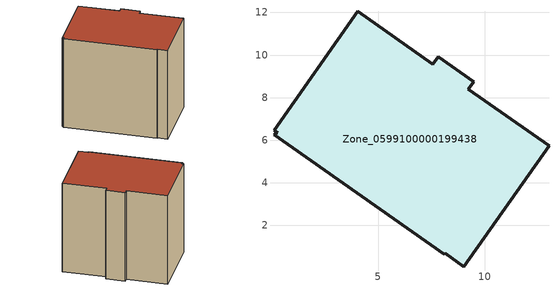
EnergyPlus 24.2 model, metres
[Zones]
Zone_0599100000199438
 floor ground (C_G): 0.27,6.35 0.1,6.47 4.03,12.05 7.57,9.56 7.82,9.93 9.5,8.74 9.24,8.39 13.03,5.73 9.03,0.05 8.14,0.69 8.1,0.62 0.12,6.25 0.18,6.34 z0
 wall outside (C_F): 9.5,8.74 7.82,9.93 7.57,9.56 4.03,12.05 0.1,6.47 0.27,6.35 0.18,6.34 0.12,6.25 8.1,0.62 8.14,0.69 9.03,0.05 13.03,5.73 9.24,8.39 9.5,8.74 z0:10.19
 roof outside (C_R): 0.27,6.35 0.18,6.34 0.12,6.25 8.1,0.62 8.14,0.69 9.03,0.05 13.03,5.73 9.24,8.39 9.5,8.74 7.82,9.93 7.57,9.56 4.03,12.05 0.1,6.47 z10.19
[BUILDING]
Pand.0599100000199438: North Axis=0; Terrain=City; Loads Convergence Tolerance Value=0.04; Temperature Convergence Tolerance Value=0.4; Solar Distribution=FullExterior; Maximum Number of Warmup Days=25; Minimum Number of Warmup Days=1
[Site:Location]
Rotterdam.The.Hague.AP_ZH_NLD Design_Conditions: Latitude=51.96; Longitude=4.45; Time Zone=1; Elevation=-4.5
[SITE:GROUNDTEMPERATURE:BUILDINGSURFACE]
18, 18, 18, 18, 18, 18, 18, 18, 18, 18, 18, 18
[MATERIAL] Thermal Absorptance=0.9; Solar Absorptance=0.7; Visible Absorptance=0.7
Name | Roughness | Thickness | Conductivity | Density | Specific Heat
G.D.1965 | MediumSmooth | 0.15 | 1 | 540 | 1210
F.D.1965 | Rough | 0.3 | 0.857143 | 1920 | 840
R.D.1965 | MediumRough | 0.2 | 0.08 | 1500 | 1000
[CONSTRUCTION]
C_G: G.D.1965
C_F: F.D.1965
C_R: R.D.1965
[ZONE]
Zone_0599100000199438: Type=1; Multiplier=1; Ceiling Height=Autocalculate; Volume=Autocalculate; Floor Area=autocalculate; Part of Total Floor Area=Yes
[ZONEINFILTRATION:DESIGNFLOWRATE]
Infil_Zone_0599100000199438: Zone or ZoneList or Space or SpaceList=Zone_0599100000199438; Schedule=AlwaysOn; Design Flow Rate Calculation Method=Flow/Area; Flow Rate per Floor Area=0.0042; Constant Term Coefficient=1; Temperature Term Coefficient=0; Velocity Term Coefficient=0; Velocity Squared Term Coefficient=0
[HVACTEMPLATE:ZONE:IDEALLOADSAIRSYSTEM]
Zone_0599100000199438: Maximum Heating Supply Air Temperature=50; Minimum Cooling Supply Air Temperature=13; Maximum Heating Supply Air Humidity Ratio=0.0156; Minimum Cooling Supply Air Humidity Ratio=0.0077; Heating Limit=NoLimit; Cooling Limit=NoLimit; Dehumidification Control Type=ConstantSensibleHeatRatio; Cooling Sensible Heat Ratio=0.7; Dehumidification Setpoint=60; Humidification Control Type=None; Humidification Setpoint=30; Outdoor Air Method=None; Outdoor Air Flow Rate per Person=0.00944; Outdoor Air Flow Rate per Zone Floor Area=0; Outdoor Air Flow Rate per Zone=0; Demand Controlled Ventilation Type=None; Outdoor Air Economizer Type=NoEconomizer; Heat Recovery Type=None; Sensible Heat Recovery Effectiveness=0.7; Latent Heat Recovery Effectiveness=0.65
[ZONECONTROL:THERMOSTAT]
ThermostatControl_Zone_0599100000199438: Zone or ZoneList=Zone_0599100000199438; Control Type Schedule=DualSetpointControlType; Control 1=Thermostat_Zone_0599100000199438; Temperature Difference Between Cutout And Setpoint=0
[THERMOSTATSETPOINT:DUALSETPOINT]
Thermostat_Zone_0599100000199438: Heating Setpoint Temperature Schedule=HeatingSetpoint_Zone_0599100000199438; Cooling Setpoint Temperature Schedule=CoolingSetpoint_Zone_0599100000199438
[SCHEDULE:COMPACT]
HeatingSetpoint_Zone_0599100000199438: Through: 12/31, For: AllDays, Until: 24:00, 21
CoolingSetpoint_Zone_0599100000199438: Through: 12/31, For: AllDays, Until: 24:00, 24
DualSetpointControlType: Through: 12/31, For: AllDays, Until: 24:00, 4
AlwaysOn: Through: 12/31, For: AllDays, Until: 24:00, 1
